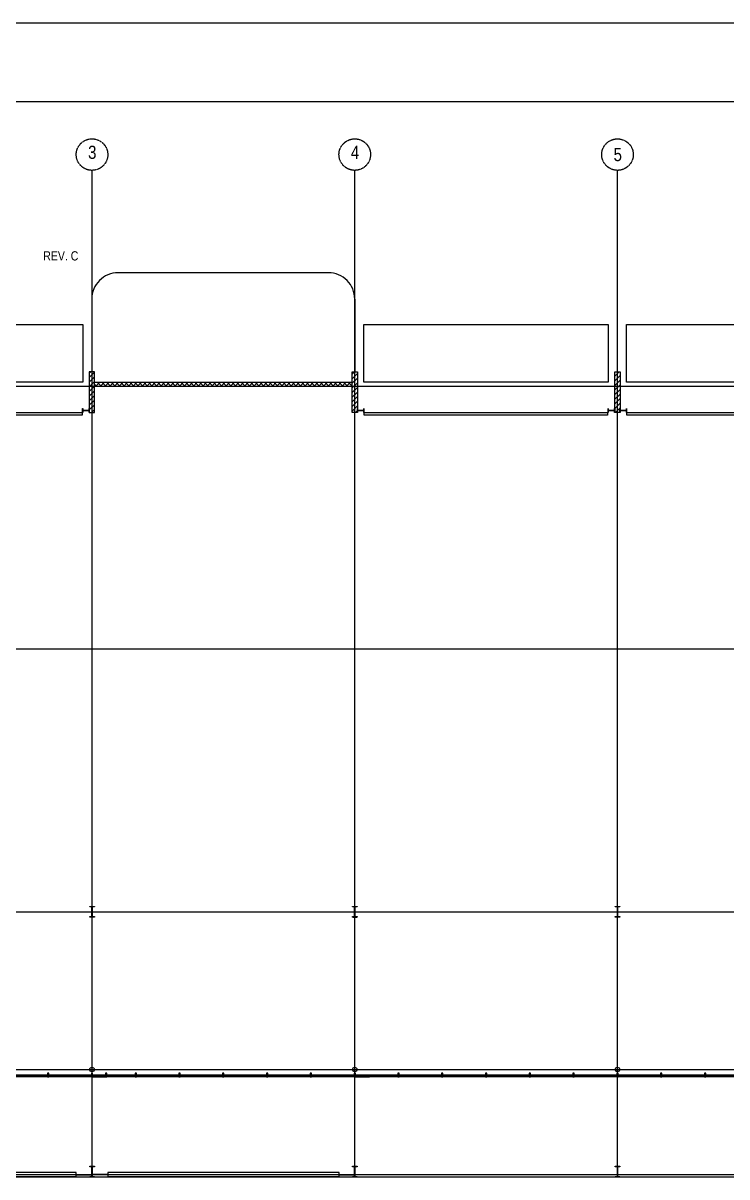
# Model space of a CAD drawing. Extents: x 0 to 163200, y -20682 to 90307.
# Drawn here: x 54191 to 80980, y 43260 to 87164 of the extents above; entities that cross this region are included whole.
import ezdxf

# ---------------------------------------------------------------- set-up
doc = ezdxf.new("R2010")
doc.units = 0
doc.header["$LTSCALE"] = 8
doc.header["$MEASUREMENT"] = 0
doc.linetypes.add('CENTER', pattern=[2, 1.25, -0.25, 0.25, -0.25])
doc.layers.get('0').update_dxf_attribs({"linetype": 'CONTINUOUS'})
for name, color, linetype in [('A-CONCRETE', 5, 'CONTINUOUS'), ('A-DOORS', 5, 'CONTINUOUS'), ('A-GLASS', 5, 'CONTINUOUS'), ('A-MULLIONS', 5, 'CONTINUOUS'), ('A-NEW', 5, 'CONTINUOUS'), ('A-STEEL', 5, 'CONTINUOUS'), ('BDY', 5, 'CONTINUOUS'), ('GRID', 5, 'CENTER'), ('INT-PARTITIONS', 5, 'CONTINUOUS'), ('ROAD', 5, 'CONTINUOUS'), ('WALL-HA', 5, 'CONTINUOUS')]:
    doc.layers.add(name, color=color, linetype=linetype)
doc.styles.add('TXT-35-$100', font='ARIALN.TTF', dxfattribs={"height": 350})
doc.styles.add('TXT-50-$100', font='ARIALN.TTF', dxfattribs={"height": 500})
pattern_1 = [(45, (-20000, -1e-11), (-88.38835, 88.38835), [])]
pattern_2 = [(45, (-30000, 0), (-88.38835, 88.38835), []), (135, (-30000, 0), (-88.38835, -88.38835), [])]

# ---------------------------------------------------------------- blocks, each defined once
blk = doc.blocks.new('410X60')
at = {"layer": 'A-STEEL'}
blk.add_lwpolyline([(203, -89), (183, -89), (183, -5), (-183, -5), (-183, -89), (-203, -89), (-203, 89), (-183, 89), (-183, 5), (183, 5), (183, 89), (203, 89)], close=True, dxfattribs=at)
blk = doc.blocks.new('250UB')
blk.add_lwpolyline([(-73, 252), (73, 252), (73, 244), (10, 244, 0.414214), (3, 237), (3, 16, 0.414214), (10, 9), (73, 9), (73, 0), (-73, 0), (-73, 9), (-10, 9, 0.414214), (-3, 16), (-3, 237, 0.414214), (-10, 244), (-73, 244)], format="xyb", close=True)

msp = doc.modelspace()

# ---------------------------------------------------------------- hatches: boundary and pattern name
at = {"layer": 'WALL-HA'}
h = msp.add_hatch(dxfattribs=at)
h.set_pattern_fill('ANSI31', color=256, scale=1000, style=0)
h.paths.add_polyline_path([(56814.6, 73899.1), (56709.6, 73899.1), (56709.6, 73349.1), (56814.6, 73349.1)])
h.paths.add_polyline_path([(56814.6, 73349.1), (56909.6, 73349.1), (56909.6, 73899.1), (56814.6, 73899.1)])
h.paths.add_polyline_path([(56709.6, 72349.1), (56814.6, 72349.1), (56814.6, 73349.1), (56709.6, 73349.1)])
h.paths.add_polyline_path([(56814.6, 72349.1), (56909.6, 72349.1), (56909.6, 73349.1), (56814.6, 73349.1)])
h = msp.add_hatch(dxfattribs=at)
h.set_pattern_fill('ANSI31', color=256, scale=1000, style=0)
h.paths.add_polyline_path([(56814.6, 73899.1), (56709.6, 73899.1), (56709.6, 73349.1), (56814.6, 73349.1)])
h.paths.add_polyline_path([(56814.6, 73349.1), (56909.6, 73349.1), (56909.6, 73899.1), (56814.6, 73899.1)])
h.paths.add_polyline_path([(56709.6, 72349.1), (56814.6, 72349.1), (56814.6, 73349.1), (56709.6, 73349.1)])
h.paths.add_polyline_path([(56814.6, 72349.1), (56909.6, 72349.1), (56909.6, 73349.1), (56814.6, 73349.1)])
h = msp.add_hatch(dxfattribs=at)
h.set_pattern_fill('ANSI31', color=256, scale=1000, style=0)
h.set_pattern_definition(pattern_1)
h.paths.add_polyline_path([(66814.6, 73349.1), (66914.6, 73349.1), (66914.6, 73899.1), (66814.6, 73899.1)])
h.paths.add_polyline_path([(66814.6, 73899.1), (66714.6, 73899.1), (66714.6, 73349.1), (66814.6, 73349.1)])
h.paths.add_polyline_path([(66814.6, 73349.1), (66714.6, 73349.1), (66714.6, 72349.1), (66814.6, 72349.1)])
h.paths.add_polyline_path([(66814.6, 72349.1), (66914.6, 72349.1), (66914.6, 73349.1), (66814.6, 73349.1)])
h = msp.add_hatch(dxfattribs=at)
h.set_pattern_fill('ANSI31', color=256, scale=1000, style=0)
h.set_pattern_definition(pattern_1)
h.paths.add_polyline_path([(66814.6, 73349.1), (66914.6, 73349.1), (66914.6, 73899.1), (66814.6, 73899.1)])
h.paths.add_polyline_path([(66814.6, 73899.1), (66714.6, 73899.1), (66714.6, 73349.1), (66814.6, 73349.1)])
h.paths.add_polyline_path([(66814.6, 73349.1), (66714.6, 73349.1), (66714.6, 72349.1), (66814.6, 72349.1)])
h.paths.add_polyline_path([(66814.6, 72349.1), (66914.6, 72349.1), (66914.6, 73349.1), (66814.6, 73349.1)])
h = msp.add_hatch(dxfattribs=at)
h.set_pattern_fill('ANSI31', color=256, scale=1000, style=0)
h.set_pattern_definition(pattern_1)
h.paths.add_polyline_path([(76814.6, 73899.1), (76714.6, 73899.1), (76714.6, 73349.1), (76814.6, 73349.1)])
h.paths.add_polyline_path([(76814.6, 73349.1), (76914.6, 73349.1), (76914.6, 73899.1), (76814.6, 73899.1)])
h.paths.add_polyline_path([(76814.6, 73349.1), (76714.6, 73349.1), (76714.6, 72349.1), (76814.6, 72349.1)])
h.paths.add_polyline_path([(76814.6, 72349.1), (76914.6, 72349.1), (76914.6, 73349.1), (76814.6, 73349.1)])
h = msp.add_hatch(dxfattribs=at)
h.set_pattern_fill('ANSI31', color=256, scale=1000, style=0)
h.set_pattern_definition(pattern_1)
h.paths.add_polyline_path([(76814.6, 73899.1), (76714.6, 73899.1), (76714.6, 73349.1), (76814.6, 73349.1)])
h.paths.add_polyline_path([(76814.6, 73349.1), (76914.6, 73349.1), (76914.6, 73899.1), (76814.6, 73899.1)])
h.paths.add_polyline_path([(76814.6, 73349.1), (76714.6, 73349.1), (76714.6, 72349.1), (76814.6, 72349.1)])
h.paths.add_polyline_path([(76814.6, 72349.1), (76914.6, 72349.1), (76914.6, 73349.1), (76814.6, 73349.1)])
h = msp.add_hatch(dxfattribs=at)
h.set_pattern_fill('ANSI37', color=256, scale=1000, style=0)
h.set_pattern_definition(pattern_2)
h.paths.add_polyline_path([(56914.6, 73499.1), (56914.6, 73349.1), (66714.6, 73349.1), (66714.6, 73499.1)])
h = msp.add_hatch(dxfattribs=at)
h.set_pattern_fill('ANSI37', color=256, scale=1000, style=0)
h.set_pattern_definition(pattern_2)
h.paths.add_polyline_path([(56914.6, 73499.1), (56914.6, 73349.1), (66714.6, 73349.1), (66714.6, 73499.1)])

# ---------------------------------------------------------------- linework, layer by layer
at = {"layer": 'A-CONCRETE'}
for p, q in [((56914.6, 73499.1), (66714.6, 73499.1)), ((56914.6, 73499.1), (66714.6, 73499.1)), ((56914.6, 73349.1), (66714.6, 73349.1)), ((56914.6, 73349.1), (66714.6, 73349.1))]:
    msp.add_line(p, q, dxfattribs=at)
for points in [[(56709.6, 72349.1), (56909.6, 72349.1), (56909.6, 73899.1), (56709.6, 73899.1)], [(56709.6, 72349.1), (56909.6, 72349.1), (56909.6, 73899.1), (56709.6, 73899.1)], [(66914.6, 72349.1), (66714.6, 72349.1), (66714.6, 73899.1), (66914.6, 73899.1)], [(66914.6, 72349.1), (66714.6, 72349.1), (66714.6, 73899.1), (66914.6, 73899.1)], [(76914.6, 72349.1), (76714.6, 72349.1), (76714.6, 73899.1), (76914.6, 73899.1)], [(76914.6, 72349.1), (76714.6, 72349.1), (76714.6, 73899.1), (76914.6, 73899.1)]]:
    msp.add_lwpolyline(points, close=True, dxfattribs=at)
at = {"layer": 'A-DOORS'}
for p, q in [((56803.8, 76664.1), (56803.8, 73899.1)), ((56803.8, 76664.1), (56803.8, 73899.1)), ((66814.6, 76664.1), (66814.6, 73899.1)), ((66814.6, 76664.1), (66814.6, 73899.1))]:
    msp.add_line(p, q, dxfattribs=at)
for points in [[(47169.6, 72349.1), (56438.9, 72349.1), (56438.9, 72249.1), (47169.6, 72249.1)], [(47169.6, 72349.1), (56438.9, 72349.1), (56438.9, 72249.1), (47169.6, 72249.1)], [(67169.6, 72349.1), (76438.9, 72349.1), (76438.9, 72249.1), (67169.6, 72249.1)], [(67169.6, 72349.1), (76438.9, 72349.1), (76438.9, 72249.1), (67169.6, 72249.1)], [(77164.6, 72349.1), (86433.9, 72349.1), (86433.9, 72249.1), (77164.6, 72249.1)], [(77164.6, 72349.1), (86433.9, 72349.1), (86433.9, 72249.1), (77164.6, 72249.1)]]:
    msp.add_lwpolyline(points, close=True, dxfattribs=at)
for centre, start, end in [((57803.8, 76664.1), 89.99993, 180), ((57803.8, 76664.1), 89.99993, 180), ((65814.6, 76664.1), 0, 90.00007), ((65814.6, 76664.1), 0, 90.00007)]:
    msp.add_arc(centre, 1000, start, end, dxfattribs=at)
at = {"layer": 'A-GLASS'}
for p, q in [((56809.6, 53349.1), (56809.6, 53274.1)), ((56809.6, 53349.1), (56809.6, 53274.1)), ((56789.6, 47064.1), (46839.6, 47064.1)), ((56789.6, 47064.1), (46839.6, 47064.1)), ((51788, 47139.1), (56789.6, 47139.1)), ((51788, 47139.1), (56789.6, 47139.1)), ((51788, 47101.6), (56789.6, 47101.6)), ((51788, 47101.6), (56789.6, 47101.6)), ((56804.3, 47101.6), (57329, 47101.6)), ((56804.3, 47101.6), (57329, 47101.6)), ((56824.3, 47139.1), (57330.1, 47139.1)), ((56824.3, 47139.1), (57330.1, 47139.1)), ((56824.3, 47064.1), (57376.2, 47064.1)), ((56824.3, 47064.1), (57376.2, 47064.1)), ((56839, 47139.1), (60171.3, 47139.1)), ((56839, 47139.1), (60171.3, 47139.1)), ((56839, 47101.6), (60171.3, 47101.6)), ((56839, 47101.6), (60171.3, 47101.6)), ((66789, 47064.1), (56839, 47064.1)), ((66789, 47064.1), (56839, 47064.1)), ((58455, 47139.1), (61787.3, 47139.1)), ((58455, 47139.1), (61787.3, 47139.1)), ((58455, 47101.6), (61787.3, 47101.6)), ((58455, 47101.6), (61787.3, 47101.6)), ((61787.3, 47139.1), (66789, 47139.1)), ((61787.3, 47139.1), (66789, 47139.1)), ((61787.3, 47101.6), (66789, 47101.6)), ((61787.3, 47101.6), (66789, 47101.6)), ((66804.3, 47101.6), (68455.3, 47101.6)), ((66804.3, 47101.6), (68455.3, 47101.6)), ((66824.3, 47139.1), (68455.3, 47139.1)), ((66824.3, 47139.1), (68455.3, 47139.1)), ((66824.3, 47064.1), (67376.3, 47064.1)), ((66824.3, 47064.1), (67376.3, 47064.1)), ((76789, 47064.1), (66839, 47064.1)), ((76789, 47064.1), (66839, 47064.1)), ((68455.3, 47139.1), (71787.3, 47139.1)), ((68455.3, 47139.1), (71787.3, 47139.1)), ((68455.3, 47101.6), (71787.3, 47101.6)), ((68455.3, 47101.6), (71787.3, 47101.6)), ((71787.3, 47139.1), (76789, 47139.1)), ((71787.3, 47139.1), (76789, 47139.1)), ((71787.3, 47101.6), (76789, 47101.6)), ((71787.3, 47101.6), (76789, 47101.6)), ((76839.6, 47139.1), (81788, 47139.1)), ((76839.6, 47139.1), (81788, 47139.1)), ((76839.6, 47101.6), (81788, 47101.6)), ((76839.6, 47101.6), (81788, 47101.6)), ((86789.6, 47064.1), (76839.6, 47064.1)), ((86789.6, 47064.1), (76839.6, 47064.1)), ((56214.6, 43339.1), (56809.6, 43339.1)), ((56214.6, 43339.1), (56809.6, 43339.1)), ((57419.6, 43349.1), (56824.6, 43349.1)), ((57419.6, 43349.1), (56824.6, 43349.1)), ((66219.6, 43339.1), (66814.6, 43339.1)), ((66219.6, 43339.1), (66814.6, 43339.1))]:
    msp.add_line(p, q, dxfattribs=at)
for points in [[(47414.6, 43274.1), (56214.6, 43274.1), (56214.6, 43424.1), (47414.6, 43424.1)], [(47414.6, 43274.1), (56214.6, 43274.1), (56214.6, 43424.1), (47414.6, 43424.1)], [(57419.6, 43274.1), (66219.6, 43274.1), (66219.6, 43424.1), (57419.6, 43424.1)], [(57419.6, 43274.1), (66219.6, 43274.1), (66219.6, 43424.1), (57419.6, 43424.1)]]:
    msp.add_lwpolyline(points, close=True, dxfattribs=at)
at = {"layer": 'A-MULLIONS'}
for points in [[(55170, 47064.1), (55170, 47214.1), (55120, 47214.1), (55120, 47064.1)], [(55170, 47064.1), (55170, 47214.1), (55120, 47214.1), (55120, 47064.1)], [(56839.6, 47064.1), (56839.6, 47214.1), (56789.6, 47214.1), (56789.6, 47064.1)], [(56839.6, 47064.1), (56839.6, 47214.1), (56789.6, 47214.1), (56789.6, 47064.1)], [(57380.1, 47064.1), (57380.1, 47214.1), (57330.1, 47214.1), (57330.1, 47064.1)], [(57380.1, 47064.1), (57380.1, 47214.1), (57330.1, 47214.1), (57330.1, 47064.1)], [(58505.3, 47064.1), (58505.3, 47214.1), (58455.3, 47214.1), (58455.3, 47064.1)], [(58505.3, 47064.1), (58505.3, 47214.1), (58455.3, 47214.1), (58455.3, 47064.1)], [(60171.3, 47064.1), (60171.3, 47214.1), (60121.3, 47214.1), (60121.3, 47064.1)], [(60171.3, 47064.1), (60171.3, 47214.1), (60121.3, 47214.1), (60121.3, 47064.1)], [(61837.3, 47064.1), (61837.3, 47214.1), (61787.3, 47214.1), (61787.3, 47064.1)], [(61837.3, 47064.1), (61837.3, 47214.1), (61787.3, 47214.1), (61787.3, 47064.1)], [(63503.3, 47064.1), (63503.3, 47214.1), (63453.3, 47214.1), (63453.3, 47064.1)], [(63503.3, 47064.1), (63503.3, 47214.1), (63453.3, 47214.1), (63453.3, 47064.1)], [(65169.3, 47064.1), (65169.3, 47214.1), (65119.3, 47214.1), (65119.3, 47064.1)], [(65169.3, 47064.1), (65169.3, 47214.1), (65119.3, 47214.1), (65119.3, 47064.1)], [(66839, 47064.1), (66839, 47214.1), (66789, 47214.1), (66789, 47064.1)], [(66839, 47064.1), (66839, 47214.1), (66789, 47214.1), (66789, 47064.1)], [(68505.3, 47064.1), (68505.3, 47214.1), (68455.3, 47214.1), (68455.3, 47064.1)], [(68505.3, 47064.1), (68505.3, 47214.1), (68455.3, 47214.1), (68455.3, 47064.1)], [(70171.3, 47064.1), (70171.3, 47214.1), (70121.3, 47214.1), (70121.3, 47064.1)], [(70171.3, 47064.1), (70171.3, 47214.1), (70121.3, 47214.1), (70121.3, 47064.1)], [(71837.3, 47064.1), (71837.3, 47214.1), (71787.3, 47214.1), (71787.3, 47064.1)], [(71837.3, 47064.1), (71837.3, 47214.1), (71787.3, 47214.1), (71787.3, 47064.1)], [(73503.3, 47064.1), (73503.3, 47214.1), (73453.3, 47214.1), (73453.3, 47064.1)], [(73503.3, 47064.1), (73503.3, 47214.1), (73453.3, 47214.1), (73453.3, 47064.1)], [(75169.3, 47064.1), (75169.3, 47214.1), (75119.3, 47214.1), (75119.3, 47064.1)], [(75169.3, 47064.1), (75169.3, 47214.1), (75119.3, 47214.1), (75119.3, 47064.1)], [(76839, 47064.1), (76839, 47214.1), (76789, 47214.1), (76789, 47064.1)], [(76839, 47064.1), (76839, 47214.1), (76789, 47214.1), (76789, 47064.1)], [(78506, 47064.1), (78506, 47214.1), (78456, 47214.1), (78456, 47064.1)], [(78506, 47064.1), (78506, 47214.1), (78456, 47214.1), (78456, 47064.1)], [(80172, 47064.1), (80172, 47214.1), (80122, 47214.1), (80122, 47064.1)], [(80172, 47064.1), (80172, 47214.1), (80122, 47214.1), (80122, 47064.1)]]:
    msp.add_lwpolyline(points, close=True, dxfattribs=at)
at = {"layer": 'A-NEW'}
for centre in [(56814.7, 47349.1), (56814.7, 47349.1), (66814, 47349.1), (66814, 47349.1), (76814, 47349.1), (76814, 47349.1)]:
    msp.add_circle(centre, 84, dxfattribs=at)
at = {"layer": 'A-STEEL', "ltscale": 5}
msp.add_line((36725.6, 43260.1), (136903.6, 43260.1), dxfattribs=at)
msp.add_line((36725.6, 43260.1), (136903.6, 43260.1), dxfattribs=at)
at = {"layer": 'A-STEEL', "ltscale": 7}
for points in [[(47162.1, 75699.1), (56462.1, 75699.1), (56462.1, 73499.1), (47162.1, 73499.1)], [(47162.1, 75699.1), (56462.1, 75699.1), (56462.1, 73499.1), (47162.1, 73499.1)], [(67162.1, 75699.1), (76462.1, 75699.1), (76462.1, 73499.1), (67162.1, 73499.1)], [(67162.1, 75699.1), (76462.1, 75699.1), (76462.1, 73499.1), (67162.1, 73499.1)], [(77162.1, 75699.1), (86462.1, 75699.1), (86462.1, 73499.1), (77162.1, 73499.1)], [(77162.1, 75699.1), (86462.1, 75699.1), (86462.1, 73499.1), (77162.1, 73499.1)]]:
    msp.add_lwpolyline(points, close=True, dxfattribs=at)
at = {"layer": 'BDY', "ltscale": 10}
msp.add_line((123339.8, 87164.1), (0, 87164.1), dxfattribs=at)
msp.add_line((123339.8, 87164.1), (0, 87164.1), dxfattribs=at)
at = {"layer": 'GRID', "ltscale": 0.5}
for p, q in [((56814.6, 43349.1), (56814.6, 81560)), ((56814.6, 43349.1), (56814.6, 81560)), ((66814.6, 43349.1), (66814.6, 81560)), ((66814.6, 43349.1), (66814.6, 81560)), ((76814.6, 43349.1), (76814.6, 81560)), ((76814.6, 43349.1), (76814.6, 81560)), ((26712.1, 73349.1), (149069, 73349.1)), ((26712.1, 73349.1), (149069, 73349.1)), ((26712.1, 63349.1), (144306.4, 63349.1)), ((26712.1, 63349.1), (144306.4, 63349.1)), ((26712.1, 53349.1), (149125.2, 53349.1)), ((26712.1, 53349.1), (149125.2, 53349.1)), ((26712.1, 47349.1), (149125.2, 47349.1)), ((26712.1, 47349.1), (149125.2, 47349.1)), ((26712.1, 43349.1), (149125.2, 43349.1)), ((26712.1, 43349.1), (149125.2, 43349.1))]:
    msp.add_line(p, q, dxfattribs=at)
for centre in [(56814.6, 82160), (56814.6, 82160), (66814.6, 82160), (66814.6, 82160), (76814.6, 82160), (76814.6, 82160)]:
    msp.add_circle(centre, 600, dxfattribs=at)
at = {"layer": 'INT-PARTITIONS'}
msp.add_line((66739.6, 53146.1), (66889.6, 53146.1), dxfattribs=at)
msp.add_line((66739.6, 53146.1), (66889.6, 53146.1), dxfattribs=at)
at = {"layer": 'ROAD'}
for p, q in [((123457.9, 84164.1), (39689.6, 84164.1)), ((123457.9, 84164.1), (39689.6, 84164.1)), ((65814.6, 77664.1), (57814.6, 77664.1)), ((65814.6, 77664.1), (57814.6, 77664.1))]:
    msp.add_line(p, q, dxfattribs=at)

# ---------------------------------------------------------------- block references
at = {"rotation": 90}
for p in [(56709.6, 72422.1), (56709.6, 72422.1), (67166.6, 72422.1), (67166.6, 72422.1), (76709.6, 72422.1), (76709.6, 72422.1), (77161.6, 72422.1), (77161.6, 72422.1)]:
    msp.add_blockref('250UB', p, dxfattribs=at)
at = {"layer": 'A-STEEL', "rotation": 270}
for p in [(56814.6, 53349.1), (56814.6, 53349.1), (66814.6, 53349.1), (66814.6, 53349.1), (76814.6, 53349.1), (76814.6, 53349.1), (56814.6, 43463.1), (56814.6, 43463.1), (66814.6, 43463.1), (66814.6, 43463.1), (76814.6, 43463.1), (76814.6, 43463.1)]:
    msp.add_blockref('410X60', p, dxfattribs=at)

# ---------------------------------------------------------------- texts
at = {"layer": 'A-MULLIONS', "insert": (54958.6, 78481.9), "char_height": 350, "width": 1976.037, "attachment_point": 1, "style": 'TXT-35-$100'}
msp.add_mtext('REV. C', dxfattribs=at)
msp.add_mtext('REV. C', dxfattribs=at)
at = {"layer": 'GRID', "style": 'TXT-50-$100'}
for s, p in [('3', (56665.7, 81996.8)), ('3', (56665.7, 81996.8)), ('4', (66665.7, 81996.8)), ('4', (66665.7, 81996.8)), ('5', (76665.7, 81911.3)), ('5', (76665.7, 81911.3))]:
    msp.add_text(s, height=500, dxfattribs=at).set_placement(p)

doc.saveas('drawing.dxf')
